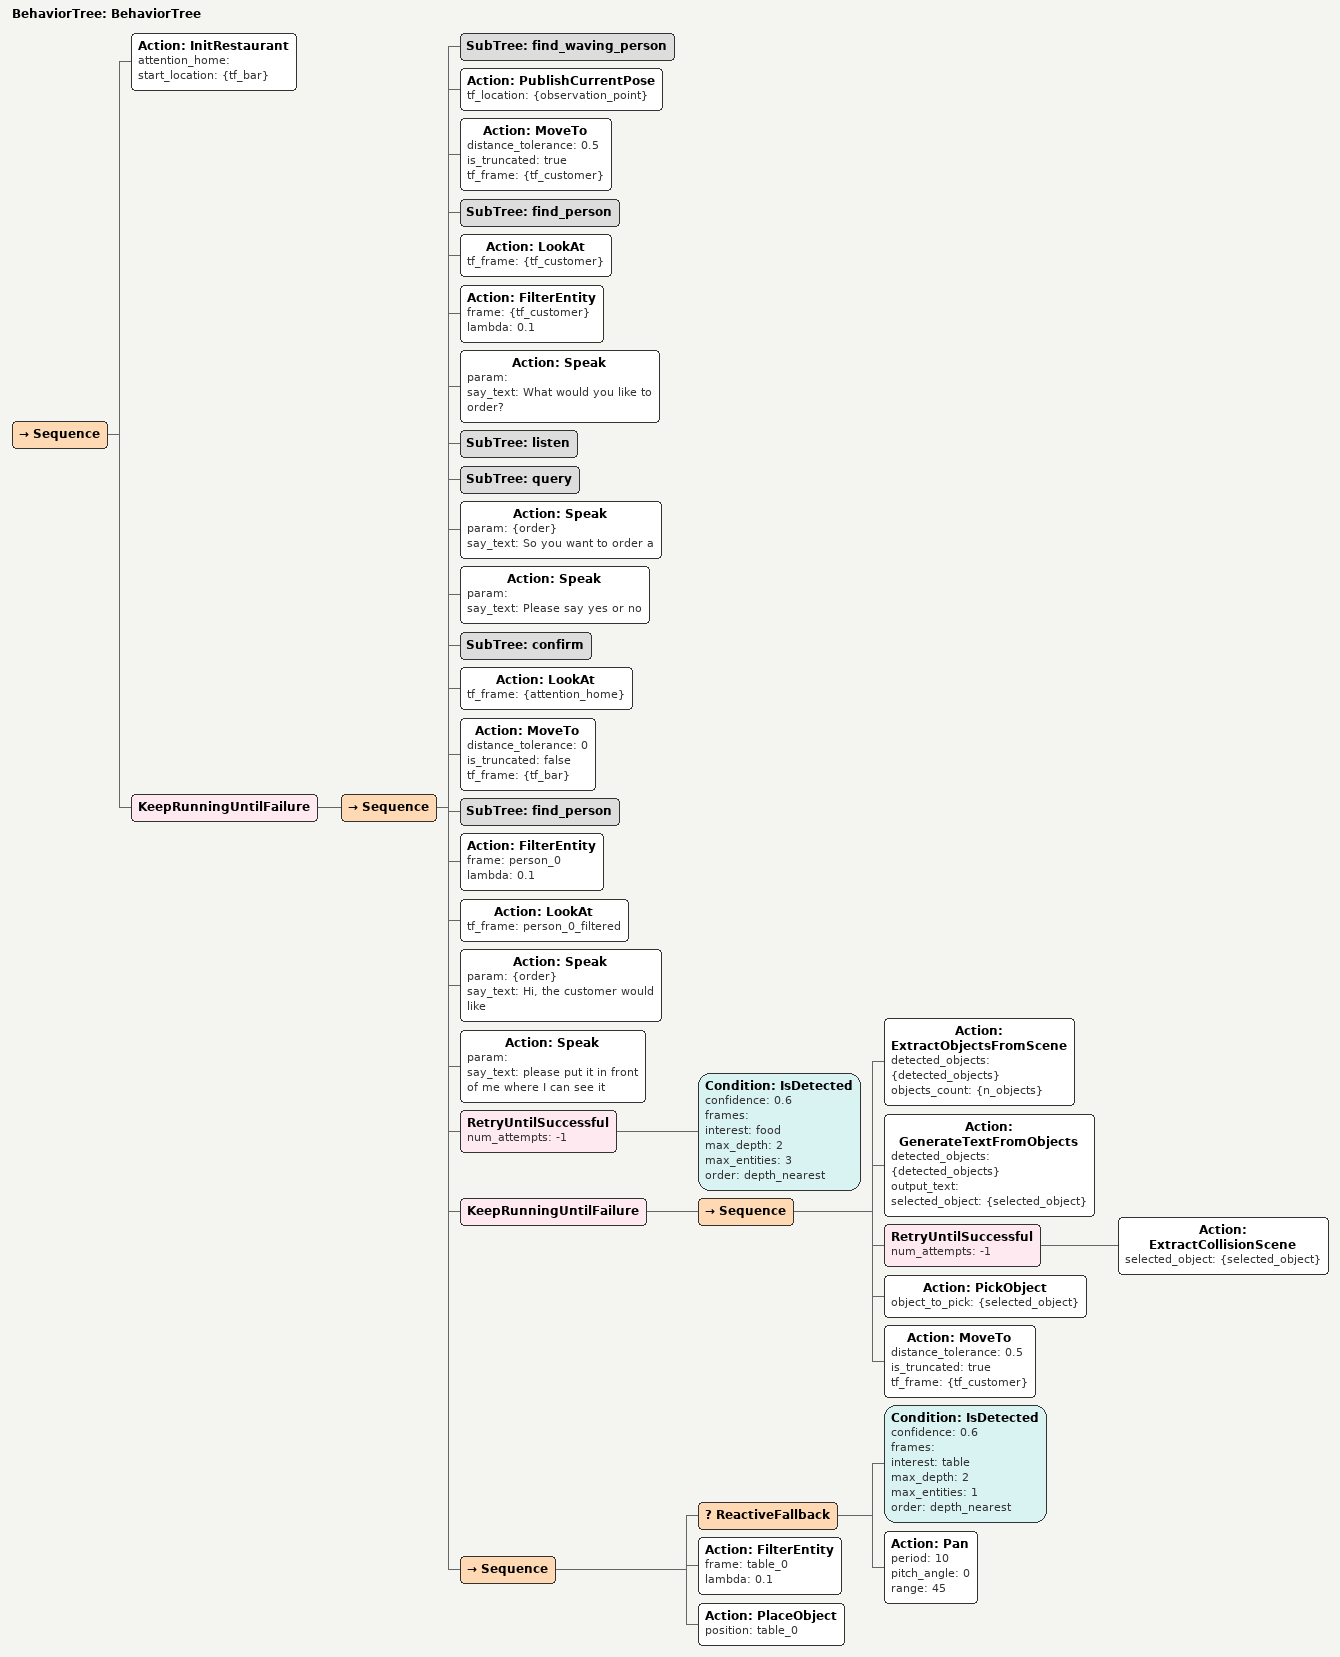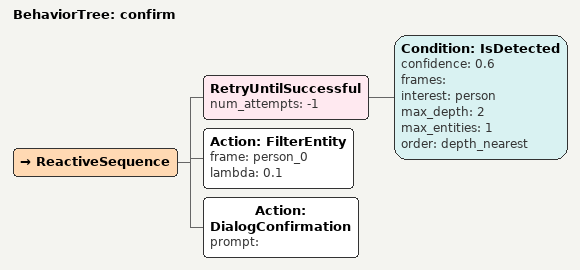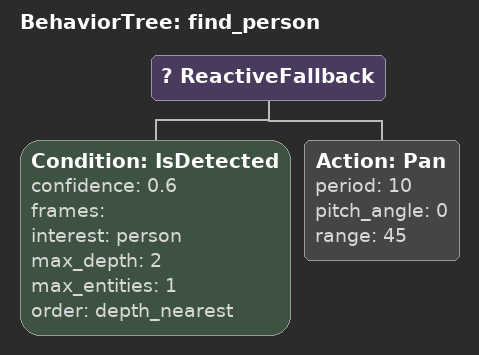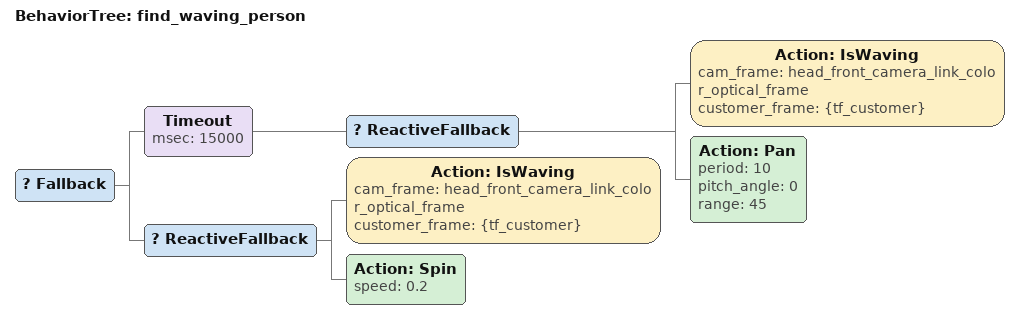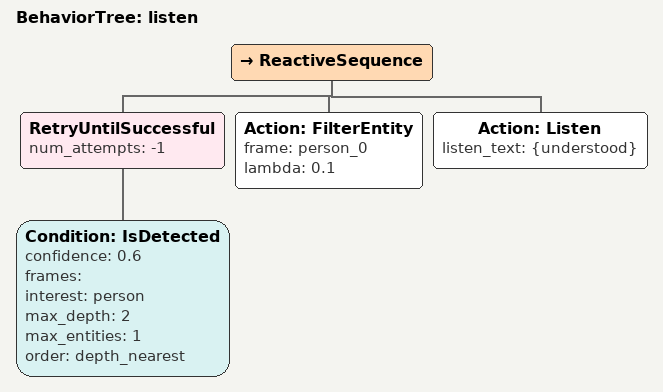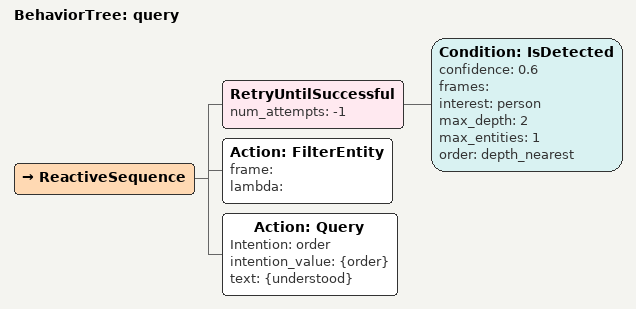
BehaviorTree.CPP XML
<?xml version="1.0"?>
<root main_tree_to_execute="BehaviorTree">
    <BehaviorTree ID="BehaviorTree">
        <Sequence>
            <Action ID="InitRestaurant" attention_home="" start_location="{tf_bar}"/>
            <KeepRunningUntilFailure>
                <Sequence>
                    <SubTree ID="find_waving_person"/>
                    <Action ID="PublishCurrentPose" tf_location="{observation_point}"/>
                    <Action ID="MoveTo" distance_tolerance="0.5" is_truncated="true" tf_frame="{tf_customer}"/>
                    <SubTree ID="find_person"/>
                    <Action ID="LookAt" tf_frame="{tf_customer}"/>
                    <Action ID="FilterEntity" frame="{tf_customer}" lambda="0.1"/>
                    <Action ID="Speak" param="" say_text="What would you like to order?"/>
                    <SubTree ID="listen"/>
                    <SubTree ID="query"/>
                    <Action ID="Speak" param="{order}" say_text="So you want to order a"/>
                    <Action ID="Speak" param="" say_text="Please say yes or no"/>
                    <SubTree ID="confirm"/>
                    <Action ID="LookAt" tf_frame="{attention_home}"/>
                    <Action ID="MoveTo" distance_tolerance="0" is_truncated="false" tf_frame="{tf_bar}"/>
                    <SubTree ID="find_person"/>
                    <Action ID="FilterEntity" frame="person_0" lambda="0.1"/>
                    <Action ID="LookAt" tf_frame="person_0_filtered"/>
                    <Action ID="Speak" param="{order}" say_text="Hi, the customer would like"/>
                    <Action ID="Speak" param="" say_text="please put it in front of me where I can see it"/>
                    <RetryUntilSuccessful num_attempts="-1">
                        <Condition ID="IsDetected" confidence="0.6" frames="" interest="food" max_depth="2" max_entities="3" order="depth_nearest"/>
                    </RetryUntilSuccessful>
                    <KeepRunningUntilFailure>
                        <Sequence>
                            <Action ID="ExtractObjectsFromScene" detected_objects="{detected_objects}" objects_count="{n_objects}"/>
                            <Action ID="GenerateTextFromObjects" detected_objects="{detected_objects}" output_text="" selected_object="{selected_object}"/>
                            <RetryUntilSuccessful num_attempts="-1">
                                <Action ID="ExtractCollisionScene" selected_object="{selected_object}"/>
                            </RetryUntilSuccessful>
                            <Action ID="PickObject" object_to_pick="{selected_object}"/>
                            <Action ID="MoveTo" distance_tolerance="0.5" is_truncated="true" tf_frame="{tf_customer}"/>
                        </Sequence>
                    </KeepRunningUntilFailure>
                    <Sequence>
                        <ReactiveFallback>
                            <Condition ID="IsDetected" confidence="0.6" frames="" interest="table" max_depth="2" max_entities="1" order="depth_nearest"/>
                            <Action ID="Pan" period="10" pitch_angle="0" range="45"/>
                        </ReactiveFallback>
                        <Action ID="FilterEntity" frame="table_0" lambda="0.1"/>
                        <Action ID="PlaceObject" position="table_0"/>
                    </Sequence>
                </Sequence>
            </KeepRunningUntilFailure>
        </Sequence>
    </BehaviorTree>
    <BehaviorTree ID="confirm">
        <ReactiveSequence>
            <RetryUntilSuccessful num_attempts="-1">
                <Condition ID="IsDetected" confidence="0.6" frames="" interest="person" max_depth="2" max_entities="1" order="depth_nearest"/>
            </RetryUntilSuccessful>
            <Action ID="FilterEntity" frame="person_0" lambda="0.1"/>
            <Action ID="DialogConfirmation" prompt=""/>
        </ReactiveSequence>
    </BehaviorTree>
    <BehaviorTree ID="find_person">
        <ReactiveFallback>
            <Condition ID="IsDetected" confidence="0.6" frames="" interest="person" max_depth="2" max_entities="1" order="depth_nearest"/>
            <Action ID="Pan" period="10" pitch_angle="0" range="45"/>
        </ReactiveFallback>
    </BehaviorTree>
    <BehaviorTree ID="find_waving_person">
        <Fallback>
            <Timeout msec="15000">
                <ReactiveFallback>
                    <Action ID="IsWaving" cam_frame="head_front_camera_link_color_optical_frame" customer_frame="{tf_customer}"/>
                    <Action ID="Pan" period="10" pitch_angle="0" range="45"/>
                </ReactiveFallback>
            </Timeout>
            <ReactiveFallback>
                <Action ID="IsWaving" cam_frame="head_front_camera_link_color_optical_frame" customer_frame="{tf_customer}"/>
                <Action ID="Spin" speed="0.2"/>
            </ReactiveFallback>
        </Fallback>
    </BehaviorTree>
    <BehaviorTree ID="listen">
        <ReactiveSequence>
            <RetryUntilSuccessful num_attempts="-1">
                <Condition ID="IsDetected" confidence="0.6" frames="" interest="person" max_depth="2" max_entities="1" order="depth_nearest"/>
            </RetryUntilSuccessful>
            <Action ID="FilterEntity" frame="person_0" lambda="0.1"/>
            <Action ID="Listen" listen_text="{understood}"/>
        </ReactiveSequence>
    </BehaviorTree>
    <BehaviorTree ID="query">
        <ReactiveSequence>
            <RetryUntilSuccessful num_attempts="-1">
                <Condition ID="IsDetected" confidence="0.6" frames="" interest="person" max_depth="2" max_entities="1" order="depth_nearest"/>
            </RetryUntilSuccessful>
            <Action ID="FilterEntity" frame="" lambda=""/>
            <Action ID="Query" Intention="order" intention_value="{order}" text="{understood}"/>
        </ReactiveSequence>
    </BehaviorTree>
</root>
